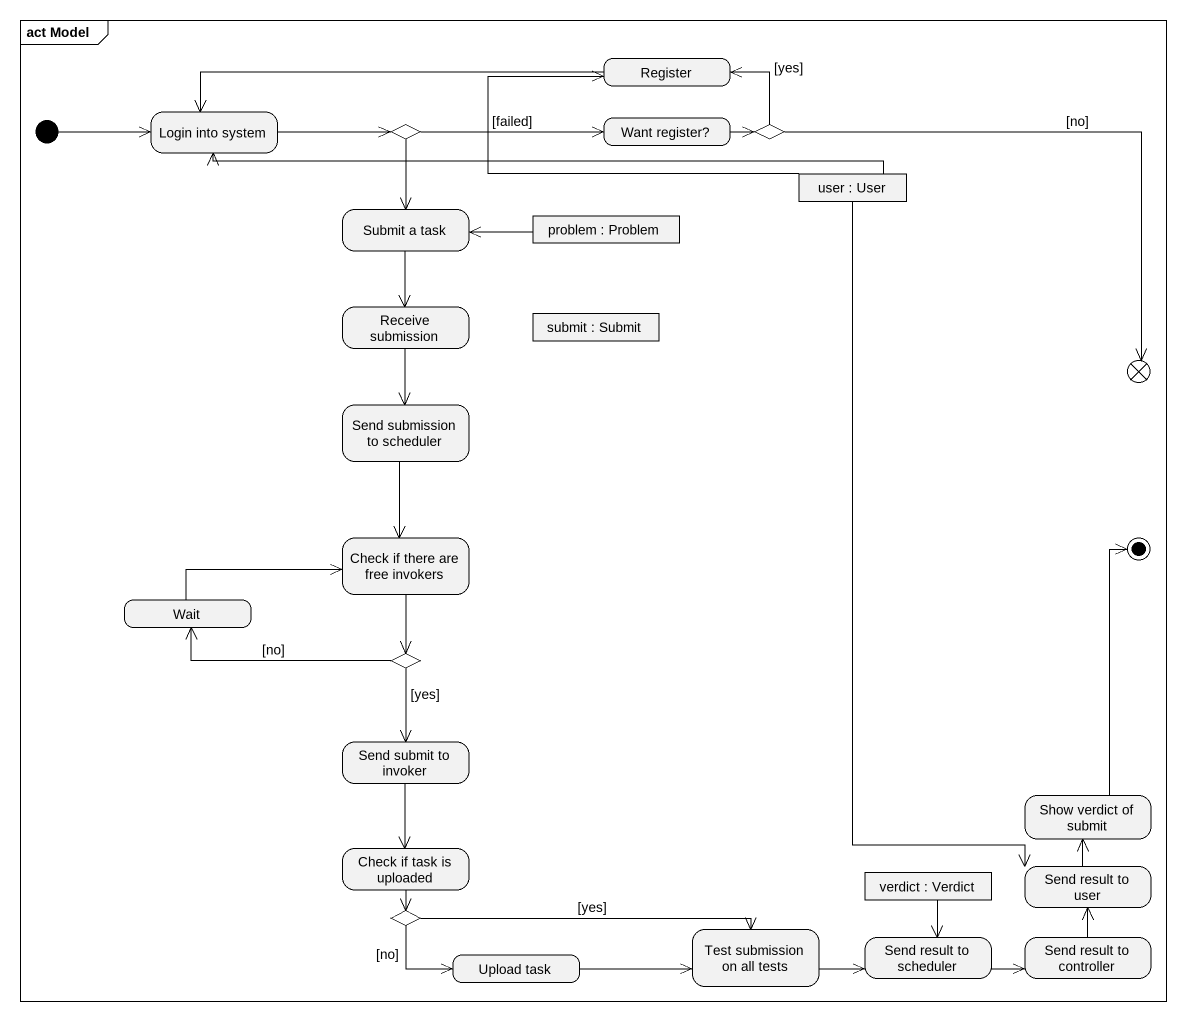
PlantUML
@startuml
mainframe act Model
hide empty description
state Register
state "Login into system" as Login_into_system
state choice1 <<choice>>
state "Want register?" as Want_register
state choice2 <<choice>>
state "user : User" as user <<object>>
state "Submit a task" as Submit_a_task
state "problem : Problem" as problem <<object>>
state "Receive submission" as Receive_submission
state "submit : Submit" as submit <<object>>
state flowfinal1 <<end>>
state "Send submission to scheduler" as Send_submission_to_scheduler
state "Check if there are free invokers" as Check_if_there_are_free
state Wait
state choice3 <<choice>>
state "Send submit to invoker" as Send_submit_to_invoker
state "Show verdict of submit" as Show_verdict_of_submit
state "Check if task is uploaded" as Check_if_task_is_uploaded
state "verdict : Verdict" as verdict <<object>>
state "Send result to user" as Send_result_to_user
state choice4 <<choice>>
state "Test submission on all tests" as Test_submission_on_all_tests
state "Send result to scheduler" as Send_result_to_scheduler
state "Send result to controller" as Send_result_to_controller
state "Upload task" as Upload_task
[*] -right-> Login_into_system
Register -left-> Login_into_system
Login_into_system -right-> choice1
choice1 -right-> Want_register : [failed]
choice1 --> Submit_a_task
Want_register -right-> choice2
choice2 -left-> Register : [yes]
choice2 --> flowfinal1 : [no]
user -up-> Register
user -left-> Login_into_system
user --> Send_result_to_user
Submit_a_task --> Receive_submission
problem -left-> Submit_a_task
Receive_submission --> Send_submission_to_scheduler
Send_submission_to_scheduler --> Check_if_there_are_free
Check_if_there_are_free --> choice3
Wait -right-> Check_if_there_are_free
choice3 -left-> Wait : [no]
choice3 --> Send_submit_to_invoker : [yes]
Send_submit_to_invoker --> Check_if_task_is_uploaded
Check_if_task_is_uploaded --> choice4
verdict --> Send_result_to_scheduler
Send_result_to_user -up-> Show_verdict_of_submit
choice4 -right-> Test_submission_on_all_tests : [yes]
choice4 -right-> Upload_task : [no]
Test_submission_on_all_tests -right-> Send_result_to_scheduler
Send_result_to_scheduler -right-> Send_result_to_controller
Send_result_to_controller -up-> Send_result_to_user
Upload_task -right-> Test_submission_on_all_tests
Show_verdict_of_submit -up-> [*]
@enduml
